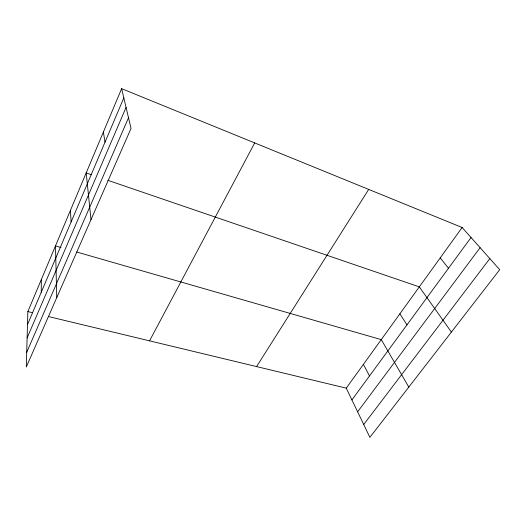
<?xml version="1.0" encoding="UTF-8"?>
<svg xmlns="http://www.w3.org/2000/svg" width="526" height="526" viewBox="0 0 526 526"><rect width="100%" height="100%" fill="white"/><g stroke="black" fill="none" stroke-linecap="round" stroke-linejoin="round"><path stroke-width="0.79" d="M41.258 292.219L41.311 279.595M121.631 88.657L27.852 311.583L26.3 366.997L131.027 128.436L121.631 88.657L462.137 227.515L499.7 269.687L369.883 437.343L346.259 388.149L48.458 316.54M27.49 324.641L123.814 97.895M27.115 337.948L126.062 107.403M26.708 352.335L128.508 117.771M149.562 340.848L254.696 142.914M256.583 366.583L368.7 189.406M346.259 388.149L462.137 227.515M351.914 399.918L471.053 237.522M357.621 411.805L480.1 247.68M363.722 424.521L489.831 258.608M27.852 311.583L32.605 312.727M61.003 247.503L55.48 245.912L56.762 297.611M76.789 252.039L381.271 339.618L408.807 387.077M91.603 174.763L86.192 172.909L90.998 219.618M107.856 180.319L419.321 286.874L451.4 332.064M440.242 257.871L448.487 268.28M399.892 313.805L406.973 324.864M363.407 364.38L369.502 375.939M103.385 132.026L105.009 142.165M70.418 210.4L71.109 221.965"/></g></svg>
